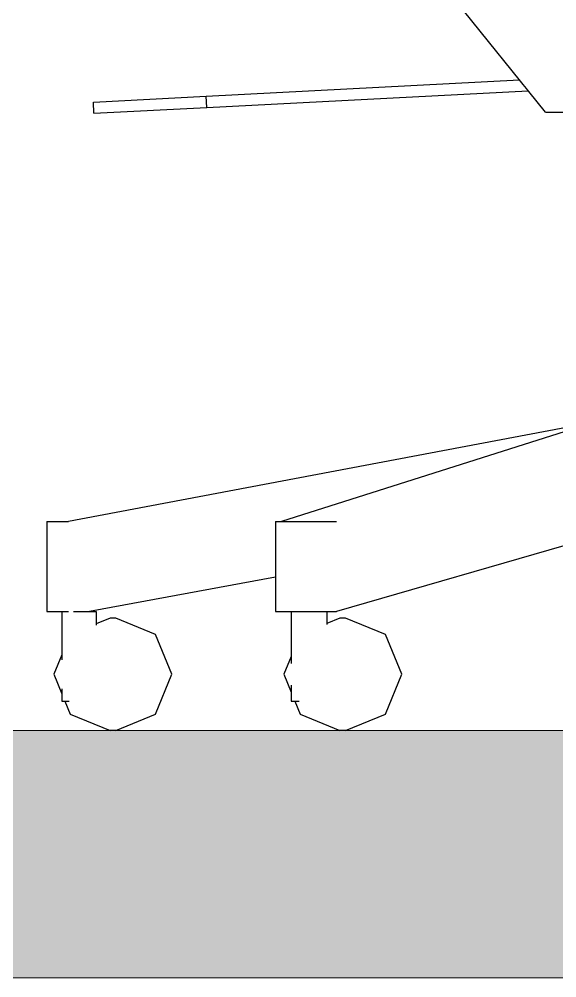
# Model space of a CAD drawing. Header units: millimetres. Extents: x 2336463 to 2579121, y 595385 to 778077.
# Drawn here: x 2526199.3 to 2526438.6, y 663476.2 to 663902.6 of the extents above; entities that cross this region are included whole.
import ezdxf

# ---------------------------------------------------------------- set-up
doc = ezdxf.new("R2010")
doc.units = ezdxf.units.MM
doc.header["$MEASUREMENT"] = 0
doc.linetypes.add('Wipeout_Contour', pattern=[1000, 0, -1000])
doc.layers.add('1 Планировка_Ном._пера__1', color=7, linetype='Continuous', lineweight=13)
doc.layers.add('Конструктив - Стены Несущие_Ном._пера__1', color=7, linetype='Continuous', lineweight=13)
doc.layers.add('Интерьер - Мебель', color=7, linetype='Continuous')
doc.layers.add('Интерьер - Мебель_Ном._пера__62', color=7, linetype='Continuous', lineweight=25, true_color=0xaaaaaa)

msp = doc.modelspace()

# ---------------------------------------------------------------- hatches: boundary and pattern name
at = {"layer": 'Конструктив - Стены Несущие_Ном._пера__1', "linetype": 'Continuous', "lineweight": 13}
h = msp.add_hatch(dxfattribs=at)
h.set_pattern_fill('AR_CONC', style=0, pattern_type=2)
h.set_pattern_definition([(50, (2086872.01, 585813.69), (-182.18467, 15.939086), [19.05, -209.55]), (355, (2086872.01, 585813.69), (-35.24342, 191.056845), [15.24, -167.640584]), (100.451445, (2086887.2, 585812.36), (146.94125, 175.11775), [16.19001, -178.090245]), (46.1842, (2086872.01, 585864.49), (-271.07904, 42.04233), [28.575, -314.325]), (96.63556, (2086894.6, 585860.98), (237.40413, 247.42612), [24.28502, -267.1356]), (351.18415, (2086872.01, 585864.49), (237.40413, 247.42612), [22.85997, -251.45973]), (21, (2086897.41, 585851.79), (-151.61439, 102.2652), [19.05, -209.55]), (326, (2086897.41, 585851.79), (61.80203, 184.18797), [15.24, -167.64]), (71.451445, (2086910.05, 585843.26), (213.41642, 81.92277), [16.19001, -178.08994]), (37.5, (2086872.015, 585813.686), (3.088603, 84.555039), [0, -165.608, 0, -170.18, 0, -168.275]), (7.5, (2086872.015, 585813.69), (66.819663, 100.180575), [0, -97.028, 0, -161.798, 0, -64.135]), (327.5, (2086815.37, 585813.686), (-135.590595, 5.728744), [0, -63.5, 0, -198.12, 0, -262.89]), (317.5, (2086789.97, 585813.69), (148.12918, 25.42649), [0, -82.55, 0, -131.572, 0, -186.69])])
h.paths.add_polyline_path([(2521493.96, 663476.17), (2527093.96, 663476.17), (2527093.96, 663586.17), (2521493.96, 663586.17)])

# ---------------------------------------------------------------- linework, layer by layer
at = {"layer": '1 Планировка_Ном._пера__1', "color": 7, "linetype": 'Continuous', "lineweight": 13}
msp.add_line((2527093.96, 663476.17), (2521493.96, 663476.17), dxfattribs=at)
at = {"layer": 'Конструктив - Стены Несущие_Ном._пера__1', "color": 7, "linetype": 'Continuous', "lineweight": 13, "flags": 128}
msp.add_lwpolyline([(2521493.96, 663476.17), (2527093.96, 663476.17), (2527093.96, 663586.17), (2521493.96, 663586.17)], close=True, dxfattribs=at)

# ---------------------------------------------------------------- wipeouts: each hides what was drawn before it
at = {"color": 254, "linetype": 'Wipeout_Contour', "lineweight": 0, "ltscale": 10449050.92033936}
msp.add_wipeout([(2526594.59, 663911.17), (2526393.33, 663911.17), (2526433.58, 663861.17), (2526554.34, 663861.17)], dxfattribs=at).dxf.layer = 'Интерьер - Мебель'
at = {"color": 254, "linetype": 'Wipeout_Contour', "lineweight": 0, "ltscale": 15672170.62721339}
msp.add_wipeout([(2526221.31, 663639.17), (2526313.43, 663656.56), (2526313.43, 663679.17), (2526316.12, 663679.17), (2526455.16, 663723.31), (2526221.31, 663679.17)], dxfattribs=at).dxf.layer = 'Интерьер - Мебель'
at = {"color": 254, "linetype": 'Wipeout_Contour', "lineweight": 0, "ltscale": 10447729.64523716}
msp.add_wipeout([(2526212.53, 663679.17), (2526211.62, 663679.17), (2526211.62, 663639.17), (2526212.53, 663639.17)], dxfattribs=at).dxf.layer = 'Интерьер - Мебель'
at = {"color": 254, "linetype": 'Wipeout_Contour', "lineweight": 0, "ltscale": 10447696.64498924}
msp.add_wipeout([(2526218.8, 663605.05), (2526218.32, 663604.67), (2526218.32, 663599.17), (2526218.8, 663599.17)], dxfattribs=at).dxf.layer = 'Интерьер - Мебель'
at = {"color": 254, "linetype": 'Wipeout_Contour', "lineweight": 0, "ltscale": 10448095.71465424}
msp.add_wipeout([(2526320.38, 663599.17), (2526323.6, 663599.17), (2526323.6, 663599.94), (2526320.38, 663606.31)], dxfattribs=at).dxf.layer = 'Интерьер - Мебель'

# ---------------------------------------------------------------- next in the draw order: linework, layer by layer
at = {"layer": 'Интерьер - Мебель_Ном._пера__62', "color": 253, "linetype": 'Continuous', "lineweight": 25, "true_color": 0xaaaaaa}
msp.add_line((2526433.58, 663861.17), (2526554.34, 663861.17), dxfattribs=at)

# ---------------------------------------------------------------- next in the draw order: wipeouts: each hides what was drawn before it
at = {"color": 254, "linetype": 'Wipeout_Contour', "lineweight": 0, "ltscale": 10448489.87034002}
msp.add_wipeout([(2526282.57, 663868.31), (2526282.83, 663863.32), (2526425.85, 663870.76), (2526421.98, 663875.57)], dxfattribs=at).dxf.layer = 'Интерьер - Мебель'
at = {"color": 254, "linetype": 'Wipeout_Contour', "lineweight": 0, "ltscale": 18285114.69882494}
msp.add_wipeout([(2526455.16, 663723.31), (2526316.12, 663679.17), (2526340.55, 663679.17), (2526493.96, 663723.31), (2526481.68, 663724.28), (2526472.61, 663723.88), (2526471.45, 663724.16)], dxfattribs=at).dxf.layer = 'Интерьер - Мебель'
at = {"color": 254, "linetype": 'Wipeout_Contour', "lineweight": 0, "ltscale": 10447940.43817829}
msp.add_wipeout([(2526221.31, 663639.17), (2526230.64, 663639.17), (2526313.43, 663654.44), (2526313.43, 663656.56)], dxfattribs=at).dxf.layer = 'Интерьер - Мебель'
at = {"color": 254, "linetype": 'Wipeout_Contour', "lineweight": 0, "ltscale": 7835775.49954842}
msp.add_wipeout([(2526218.8, 663605.05), (2526218.8, 663599.17), (2526221.51, 663599.17)], dxfattribs=at).dxf.layer = 'Интерьер - Мебель'
at = {"color": 254, "linetype": 'Wipeout_Contour', "lineweight": 0, "ltscale": 7836075.993871067}
msp.add_wipeout([(2526323.6, 663599.17), (2526323.94, 663599.17), (2526323.6, 663599.94)], dxfattribs=at).dxf.layer = 'Интерьер - Мебель'

# ---------------------------------------------------------------- next in the draw order: linework, layer by layer
at = {"layer": 'Интерьер - Мебель_Ном._пера__62', "color": 253, "linetype": 'Continuous', "lineweight": 25, "true_color": 0xaaaaaa}
msp.add_line((2526433.58, 663861.17), (2526393.33, 663911.17), dxfattribs=at)

# ---------------------------------------------------------------- next in the draw order: wipeouts: each hides what was drawn before it
at = {"color": 254, "linetype": 'Wipeout_Contour', "lineweight": 0, "ltscale": 10448114.4211592}
msp.add_wipeout([(2526232.59, 663860.7), (2526282.83, 663863.32), (2526282.57, 663868.31), (2526232.32, 663865.69)], dxfattribs=at).dxf.layer = 'Интерьер - Мебель'
at = {"color": 254, "linetype": 'Wipeout_Contour', "lineweight": 0, "ltscale": 10448545.87164112}
msp.add_wipeout([(2526340.55, 663639.17), (2526493.96, 663683.31), (2526493.96, 663723.31), (2526340.55, 663679.17)], dxfattribs=at).dxf.layer = 'Интерьер - Мебель'
at = {"color": 254, "linetype": 'Wipeout_Contour', "lineweight": 0, "ltscale": 10447748.39244623}
msp.add_wipeout([(2526212.53, 663679.17), (2526212.53, 663639.17), (2526221.31, 663639.17), (2526221.31, 663679.17)], dxfattribs=at).dxf.layer = 'Интерьер - Мебель'
at = {"color": 254, "linetype": 'Wipeout_Contour', "lineweight": 0, "ltscale": 10448133.43685145}
msp.add_wipeout([(2526313.43, 663679.17), (2526313.43, 663639.17), (2526319.46, 663639.17), (2526319.46, 663679.17)], dxfattribs=at).dxf.layer = 'Интерьер - Мебель'

# ---------------------------------------------------------------- next in the draw order: linework, layer by layer
at = {"layer": 'Интерьер - Мебель_Ном._пера__62', "color": 253, "linetype": 'Continuous', "lineweight": 25, "true_color": 0xaaaaaa}
for p, q in [((2526282.57, 663868.31), (2526421.98, 663875.57)), ((2526282.83, 663863.32), (2526425.85, 663870.76)), ((2526232.32, 663865.69), (2526282.57, 663868.31)), ((2526282.83, 663863.32), (2526282.57, 663868.31)), ((2526232.59, 663860.7), (2526232.32, 663865.69)), ((2526232.59, 663860.7), (2526282.83, 663863.32)), ((2526211.62, 663679.17), (2526212.53, 663679.17)), ((2526211.62, 663679.17), (2526211.62, 663639.17)), ((2526212.53, 663679.17), (2526221.31, 663679.17)), ((2526313.43, 663679.17), (2526313.43, 663639.17)), ((2526211.62, 663639.17), (2526212.53, 663639.17))]:
    msp.add_line(p, q, dxfattribs=at)

# ---------------------------------------------------------------- next in the draw order: wipeouts: each hides what was drawn before it
at = {"color": 254, "linetype": 'Wipeout_Contour', "lineweight": 0, "ltscale": 10448166.84471432}
msp.add_wipeout([(2526330.7, 663679.17), (2526319.46, 663679.17), (2526319.46, 663639.17), (2526330.7, 663639.17)], dxfattribs=at).dxf.layer = 'Интерьер - Мебель'
at = {"color": 254, "linetype": 'Wipeout_Contour', "lineweight": 0, "ltscale": 10447723.39886287}
msp.add_wipeout([(2526218.8, 663639.17), (2526218.32, 663639.17), (2526218.32, 663617.66), (2526218.8, 663617.28)], dxfattribs=at).dxf.layer = 'Интерьер - Мебель'

# ---------------------------------------------------------------- next in the draw order: linework, layer by layer
at = {"layer": 'Интерьер - Мебель_Ном._пера__62', "color": 253, "linetype": 'Continuous', "lineweight": 25, "true_color": 0xaaaaaa}
msp.add_line((2526313.43, 663679.17), (2526319.46, 663679.17), dxfattribs=at)

# ---------------------------------------------------------------- next in the draw order: wipeouts: each hides what was drawn before it
at = {"color": 254, "linetype": 'Wipeout_Contour', "lineweight": 0, "ltscale": 10448207.63072055}
msp.add_wipeout([(2526330.7, 663639.17), (2526340.55, 663639.17), (2526340.55, 663679.17), (2526330.7, 663679.17)], dxfattribs=at).dxf.layer = 'Интерьер - Мебель'
at = {"color": 254, "linetype": 'Wipeout_Contour', "lineweight": 0, "ltscale": 10447736.0004239}
msp.add_wipeout([(2526223.49, 663639.17), (2526218.8, 663639.17), (2526218.8, 663617.28), (2526223.49, 663627.46)], dxfattribs=at).dxf.layer = 'Интерьер - Мебель'
at = {"color": 254, "linetype": 'Wipeout_Contour', "lineweight": 0, "ltscale": 10448124.50616888}
msp.add_wipeout([(2526320.38, 663639.17), (2526320.38, 663616.02), (2526323.6, 663622.39), (2526323.6, 663639.17)], dxfattribs=at).dxf.layer = 'Интерьер - Мебель'

# ---------------------------------------------------------------- next in the draw order: linework, layer by layer
at = {"layer": 'Интерьер - Мебель_Ном._пера__62', "color": 253, "linetype": 'Continuous', "lineweight": 25, "true_color": 0xaaaaaa}
for p, q in [((2526471.45, 663726.39), (2526221.31, 663679.17)), ((2526463.77, 663726.04), (2526316.12, 663679.17)), ((2526493.96, 663683.31), (2526340.55, 663639.17)), ((2526319.46, 663679.17), (2526330.7, 663679.17)), ((2526330.7, 663679.17), (2526340.55, 663679.17)), ((2526212.53, 663639.17), (2526221.31, 663639.17)), ((2526313.43, 663639.17), (2526319.46, 663639.17))]:
    msp.add_line(p, q, dxfattribs=at)

# ---------------------------------------------------------------- next in the draw order: wipeouts: each hides what was drawn before it
at = {"color": 254, "linetype": 'Wipeout_Contour', "lineweight": 0, "ltscale": 13059697.03013613}
msp.add_wipeout([(2526229.63, 663639.17), (2526223.49, 663639.17), (2526223.49, 663627.46), (2526224.06, 663628.84), (2526229.63, 663631.14)], dxfattribs=at).dxf.layer = 'Интерьер - Мебель'
at = {"color": 254, "linetype": 'Wipeout_Contour', "lineweight": 0, "ltscale": 13060181.22398234}
msp.add_wipeout([(2526329.6, 663639.17), (2526323.6, 663639.17), (2526323.6, 663622.39), (2526326.38, 663628.84), (2526329.6, 663630.13)], dxfattribs=at).dxf.layer = 'Интерьер - Мебель'

# ---------------------------------------------------------------- next in the draw order: wipeouts: each hides what was drawn before it
at = {"color": 254, "linetype": 'Wipeout_Contour', "lineweight": 0, "ltscale": 10447781.43429798}
msp.add_wipeout([(2526229.63, 663631.14), (2526233.63, 663632.98), (2526233.63, 663639.17), (2526229.63, 663639.17)], dxfattribs=at).dxf.layer = 'Интерьер - Мебель'
at = {"color": 254, "linetype": 'Wipeout_Contour', "lineweight": 0, "ltscale": 10448170.20194539}
msp.add_wipeout([(2526329.6, 663639.17), (2526329.6, 663630.13), (2526334.85, 663632.42), (2526334.85, 663639.17)], dxfattribs=at).dxf.layer = 'Интерьер - Мебель'

# ---------------------------------------------------------------- next in the draw order: linework, layer by layer
at = {"layer": 'Интерьер - Мебель_Ном._пера__62', "color": 253, "linetype": 'Continuous', "lineweight": 25, "true_color": 0xaaaaaa}
for p, q in [((2526313.43, 663654.44), (2526230.64, 663639.17)), ((2526223.49, 663639.17), (2526229.63, 663639.17)), ((2526229.63, 663639.17), (2526233.63, 663639.17)), ((2526319.46, 663639.17), (2526330.7, 663639.17))]:
    msp.add_line(p, q, dxfattribs=at)

# ---------------------------------------------------------------- next in the draw order: wipeouts: each hides what was drawn before it
at = {"color": 254, "linetype": 'Wipeout_Contour', "lineweight": 0, "ltscale": 10447786.28221868}
msp.add_wipeout([(2526224.55, 663628.84), (2526226.99, 663626.72), (2526242.56, 663633.17), (2526242.25, 663636.17)], dxfattribs=at).dxf.layer = 'Интерьер - Мебель'
at = {"color": 254, "linetype": 'Wipeout_Contour', "lineweight": 0, "ltscale": 10448183.91104515}
msp.add_wipeout([(2526334.85, 663632.42), (2526336.29, 663633.26), (2526336.29, 663639.17), (2526334.85, 663639.17)], dxfattribs=at).dxf.layer = 'Интерьер - Мебель'

# ---------------------------------------------------------------- next in the draw order: linework, layer by layer
at = {"layer": 'Интерьер - Мебель_Ном._пера__62', "color": 253, "linetype": 'Continuous', "lineweight": 25, "true_color": 0xaaaaaa}
msp.add_line((2526330.7, 663639.17), (2526340.55, 663639.17), dxfattribs=at)

# ---------------------------------------------------------------- next in the draw order: wipeouts: each hides what was drawn before it
at = {"color": 254, "linetype": 'Wipeout_Contour', "lineweight": 0, "ltscale": 10448182.29085074}
msp.add_wipeout([(2526344.61, 663636.17), (2526326.91, 663628.84), (2526329.35, 663626.72), (2526344.92, 663633.17)], dxfattribs=at).dxf.layer = 'Интерьер - Мебель'
at = {"color": 254, "linetype": 'Wipeout_Contour', "lineweight": 0, "ltscale": 10447728.86378198}
msp.add_wipeout([(2526224.55, 663628.84), (2526217.22, 663611.17), (2526220.54, 663611.17), (2526226.99, 663626.72)], dxfattribs=at).dxf.layer = 'Интерьер - Мебель'

# ---------------------------------------------------------------- next in the draw order: wipeouts: each hides what was drawn before it
at = {"color": 254, "linetype": 'Wipeout_Contour', "lineweight": 0, "ltscale": 10448124.87274105}
msp.add_wipeout([(2526322.9, 663611.17), (2526329.35, 663626.72), (2526326.91, 663628.84), (2526319.59, 663611.17)], dxfattribs=at).dxf.layer = 'Интерьер - Мебель'
at = {"color": 254, "linetype": 'Wipeout_Contour', "lineweight": 0, "ltscale": 10447712.03729406}
msp.add_wipeout([(2526217.22, 663611.17), (2526224.55, 663593.49), (2526226.99, 663595.61), (2526220.54, 663611.17)], dxfattribs=at).dxf.layer = 'Интерьер - Мебель'

# ---------------------------------------------------------------- next in the draw order: wipeouts: each hides what was drawn before it
at = {"color": 254, "linetype": 'Wipeout_Contour', "lineweight": 0, "ltscale": 10448108.0468909}
msp.add_wipeout([(2526329.35, 663595.61), (2526322.9, 663611.17), (2526319.59, 663611.17), (2526326.91, 663593.49)], dxfattribs=at).dxf.layer = 'Интерьер - Мебель'
at = {"color": 254, "linetype": 'Wipeout_Contour', "lineweight": 0, "ltscale": 10447745.55969969}
msp.add_wipeout([(2526226.99, 663595.61), (2526224.55, 663593.49), (2526242.25, 663586.17), (2526242.56, 663589.17)], dxfattribs=at).dxf.layer = 'Интерьер - Мебель'

# ---------------------------------------------------------------- next in the draw order: wipeouts: each hides what was drawn before it
at = {"color": 254, "linetype": 'Wipeout_Contour', "lineweight": 0, "ltscale": 10447810.09824514}
msp.add_wipeout([(2526258.13, 663595.61), (2526242.56, 663589.17), (2526242.25, 663586.17), (2526259.94, 663593.49)], dxfattribs=at).dxf.layer = 'Интерьер - Мебель'
at = {"color": 254, "linetype": 'Wipeout_Contour', "lineweight": 0, "ltscale": 10448141.56987536}
msp.add_wipeout([(2526326.91, 663593.49), (2526344.61, 663586.17), (2526344.92, 663589.17), (2526329.35, 663595.61)], dxfattribs=at).dxf.layer = 'Интерьер - Мебель'

# ---------------------------------------------------------------- next in the draw order: wipeouts: each hides what was drawn before it
at = {"color": 254, "linetype": 'Wipeout_Contour', "lineweight": 0, "ltscale": 10447867.55466483}
msp.add_wipeout([(2526264.58, 663611.17), (2526258.13, 663595.61), (2526259.94, 663593.49), (2526267.27, 663611.17)], dxfattribs=at).dxf.layer = 'Интерьер - Мебель'
at = {"color": 254, "linetype": 'Wipeout_Contour', "lineweight": 0, "ltscale": 10448206.10858256}
msp.add_wipeout([(2526360.49, 663595.61), (2526344.92, 663589.17), (2526344.61, 663586.17), (2526362.3, 663593.49)], dxfattribs=at).dxf.layer = 'Интерьер - Мебель'

# ---------------------------------------------------------------- next in the draw order: wipeouts: each hides what was drawn before it
at = {"color": 254, "linetype": 'Wipeout_Contour', "lineweight": 0, "ltscale": 10447884.38094427}
msp.add_wipeout([(2526258.13, 663626.72), (2526264.58, 663611.17), (2526267.27, 663611.17), (2526259.94, 663628.84)], dxfattribs=at).dxf.layer = 'Интерьер - Мебель'
at = {"color": 254, "linetype": 'Wipeout_Contour', "lineweight": 0, "ltscale": 10448263.56466842}
msp.add_wipeout([(2526366.94, 663611.17), (2526360.49, 663595.61), (2526362.3, 663593.49), (2526369.63, 663611.17)], dxfattribs=at).dxf.layer = 'Интерьер - Мебель'

# ---------------------------------------------------------------- next in the draw order: wipeouts: each hides what was drawn before it
at = {"color": 254, "linetype": 'Wipeout_Contour', "lineweight": 0, "ltscale": 10447850.82055448}
msp.add_wipeout([(2526242.56, 663633.17), (2526258.13, 663626.72), (2526259.94, 663628.84), (2526242.25, 663636.17)], dxfattribs=at).dxf.layer = 'Интерьер - Мебель'
at = {"color": 254, "linetype": 'Wipeout_Contour', "lineweight": 0, "ltscale": 10448280.39031012}
msp.add_wipeout([(2526360.49, 663626.72), (2526366.94, 663611.17), (2526369.63, 663611.17), (2526362.3, 663628.84)], dxfattribs=at).dxf.layer = 'Интерьер - Мебель'

# ---------------------------------------------------------------- next in the draw order: wipeouts: each hides what was drawn before it
at = {"color": 254, "linetype": 'Wipeout_Contour', "lineweight": 0, "ltscale": 18283618.06603228}
msp.add_wipeout([(2526224.06, 663628.84), (2526224.55, 663628.84), (2526242.25, 663636.17), (2526239.73, 663636.17), (2526233.63, 663633.64), (2526233.63, 663632.98), (2526229.63, 663631.14)], dxfattribs=at).dxf.layer = 'Интерьер - Мебель'
at = {"color": 254, "linetype": 'Wipeout_Contour', "lineweight": 0, "ltscale": 10448246.82934844}
msp.add_wipeout([(2526344.92, 663633.17), (2526360.49, 663626.72), (2526362.3, 663628.84), (2526344.61, 663636.17)], dxfattribs=at).dxf.layer = 'Интерьер - Мебель'

# ---------------------------------------------------------------- next in the draw order: linework, layer by layer
at = {"layer": 'Интерьер - Мебель_Ном._пера__62', "color": 253, "linetype": 'Continuous', "lineweight": 25, "true_color": 0xaaaaaa}
msp.add_line((2526242.25, 663636.17), (2526239.73, 663636.17), dxfattribs=at)

# ---------------------------------------------------------------- next in the draw order: wipeouts: each hides what was drawn before it
at = {"color": 254, "linetype": 'Wipeout_Contour', "lineweight": 0, "ltscale": 20896353.59774137}
msp.add_wipeout([(2526329.6, 663630.13), (2526326.38, 663628.84), (2526326.91, 663628.84), (2526344.61, 663636.17), (2526342.09, 663636.17), (2526336.29, 663633.76), (2526336.29, 663633.26), (2526334.85, 663632.42)], dxfattribs=at).dxf.layer = 'Интерьер - Мебель'
at = {"color": 254, "linetype": 'Wipeout_Contour', "lineweight": 0, "ltscale": 20895440.89058447}
msp.add_wipeout([(2526214.71, 663611.17), (2526217.22, 663611.17), (2526224.55, 663628.84), (2526224.06, 663628.84), (2526223.49, 663627.46), (2526218.8, 663617.28), (2526218.32, 663617.66), (2526218.32, 663619.87)], dxfattribs=at).dxf.layer = 'Интерьер - Мебель'

# ---------------------------------------------------------------- next in the draw order: linework, layer by layer
at = {"layer": 'Интерьер - Мебель_Ном._пера__62', "color": 253, "linetype": 'Continuous', "lineweight": 25, "true_color": 0xaaaaaa}
for p, q in [((2526218.32, 663639.17), (2526218.32, 663617.66)), ((2526344.61, 663636.17), (2526342.09, 663636.17))]:
    msp.add_line(p, q, dxfattribs=at)

# ---------------------------------------------------------------- next in the draw order: wipeouts: each hides what was drawn before it
at = {"color": 254, "linetype": 'Wipeout_Contour', "lineweight": 0, "ltscale": 18284201.09216506}
msp.add_wipeout([(2526317.07, 663611.17), (2526319.59, 663611.17), (2526326.91, 663628.84), (2526326.38, 663628.84), (2526323.6, 663622.39), (2526320.38, 663616.02), (2526320.38, 663619.16)], dxfattribs=at).dxf.layer = 'Интерьер - Мебель'
at = {"color": 254, "linetype": 'Wipeout_Contour', "lineweight": 0, "ltscale": 23507325.90207344}
msp.add_wipeout([(2526214.71, 663611.17), (2526218.32, 663602.46), (2526218.32, 663604.67), (2526218.8, 663605.05), (2526221.51, 663599.17), (2526219.68, 663599.17), (2526222.04, 663593.49), (2526224.55, 663593.49), (2526217.22, 663611.17)], dxfattribs=at).dxf.layer = 'Интерьер - Мебель'

# ---------------------------------------------------------------- next in the draw order: linework, layer by layer
at = {"layer": 'Интерьер - Мебель_Ном._пера__62', "color": 253, "linetype": 'Continuous', "lineweight": 25, "true_color": 0xaaaaaa}
for p, q in [((2526320.38, 663639.17), (2526320.38, 663616.02)), ((2526218.32, 663619.87), (2526214.71, 663611.17)), ((2526214.71, 663611.17), (2526218.32, 663602.46)), ((2526218.32, 663604.67), (2526218.32, 663599.17))]:
    msp.add_line(p, q, dxfattribs=at)

# ---------------------------------------------------------------- next in the draw order: wipeouts: each hides what was drawn before it
at = {"color": 254, "linetype": 'Wipeout_Contour', "lineweight": 0, "ltscale": 23508217.84867397}
msp.add_wipeout([(2526317.07, 663611.17), (2526320.38, 663603.17), (2526320.38, 663606.31), (2526323.6, 663599.94), (2526323.94, 663599.17), (2526322.04, 663599.17), (2526324.4, 663593.49), (2526326.91, 663593.49), (2526319.59, 663611.17)], dxfattribs=at).dxf.layer = 'Интерьер - Мебель'
at = {"color": 254, "linetype": 'Wipeout_Contour', "lineweight": 0, "ltscale": 10447736.82023314}
msp.add_wipeout([(2526242.25, 663586.17), (2526224.55, 663593.49), (2526222.04, 663593.49), (2526239.73, 663586.17)], dxfattribs=at).dxf.layer = 'Интерьер - Мебель'

# ---------------------------------------------------------------- next in the draw order: linework, layer by layer
at = {"layer": 'Интерьер - Мебель_Ном._пера__62', "color": 253, "linetype": 'Continuous', "lineweight": 25, "true_color": 0xaaaaaa}
for p, q in [((2526320.38, 663619.16), (2526317.07, 663611.17)), ((2526317.07, 663611.17), (2526320.38, 663603.17)), ((2526320.38, 663606.31), (2526320.38, 663599.17)), ((2526242.25, 663586.17), (2526239.73, 663586.17))]:
    msp.add_line(p, q, dxfattribs=at)

# ---------------------------------------------------------------- next in the draw order: wipeouts: each hides what was drawn before it
at = {"color": 254, "linetype": 'Wipeout_Contour', "lineweight": 0, "ltscale": 20895597.62920327}
msp.add_wipeout([(2526226.99, 663626.72), (2526220.54, 663611.17), (2526226.99, 663595.61), (2526242.56, 663589.17), (2526258.13, 663595.61), (2526264.58, 663611.17), (2526258.13, 663626.72), (2526242.56, 663633.17)], dxfattribs=at).dxf.layer = 'Интерьер - Мебель'
at = {"color": 254, "linetype": 'Wipeout_Contour', "lineweight": 0, "ltscale": 10448132.83040887}
msp.add_wipeout([(2526324.4, 663593.49), (2526342.09, 663586.17), (2526344.61, 663586.17), (2526326.91, 663593.49)], dxfattribs=at).dxf.layer = 'Интерьер - Мебель'

# ---------------------------------------------------------------- next in the draw order: linework, layer by layer
at = {"layer": 'Интерьер - Мебель_Ном._пера__62', "color": 253, "linetype": 'Continuous', "lineweight": 25, "true_color": 0xaaaaaa}
for p, q in [((2526233.63, 663639.17), (2526233.63, 663632.98)), ((2526239.73, 663636.17), (2526233.63, 663633.64)), ((2526259.94, 663628.84), (2526242.25, 663636.17)), ((2526267.27, 663611.17), (2526259.94, 663628.84)), ((2526259.94, 663593.49), (2526267.27, 663611.17)), ((2526218.32, 663599.17), (2526218.8, 663599.17)), ((2526218.8, 663599.17), (2526221.51, 663599.17)), ((2526219.68, 663599.17), (2526222.04, 663593.49)), ((2526222.04, 663593.49), (2526239.73, 663586.17)), ((2526242.25, 663586.17), (2526259.94, 663593.49)), ((2526344.61, 663586.17), (2526342.09, 663586.17))]:
    msp.add_line(p, q, dxfattribs=at)

# ---------------------------------------------------------------- next in the draw order: wipeouts: each hides what was drawn before it
at = {"color": 254, "linetype": 'Wipeout_Contour', "lineweight": 0, "ltscale": 20896389.64819498}
msp.add_wipeout([(2526322.9, 663611.17), (2526329.35, 663595.61), (2526344.92, 663589.17), (2526360.49, 663595.61), (2526366.94, 663611.17), (2526360.49, 663626.72), (2526344.92, 663633.17), (2526329.35, 663626.72)], dxfattribs=at).dxf.layer = 'Интерьер - Мебель'

# ---------------------------------------------------------------- next in the draw order: linework, layer by layer
at = {"layer": 'Интерьер - Мебель_Ном._пера__62', "color": 253, "linetype": 'Continuous', "lineweight": 25, "true_color": 0xaaaaaa}
for p, q in [((2526336.29, 663639.17), (2526336.29, 663633.26)), ((2526342.09, 663636.17), (2526336.29, 663633.76)), ((2526362.3, 663628.84), (2526344.61, 663636.17)), ((2526369.63, 663611.17), (2526362.3, 663628.84)), ((2526362.3, 663593.49), (2526369.63, 663611.17)), ((2526320.38, 663599.17), (2526323.6, 663599.17)), ((2526322.04, 663599.17), (2526324.4, 663593.49)), ((2526323.6, 663599.17), (2526323.94, 663599.17)), ((2526324.4, 663593.49), (2526342.09, 663586.17)), ((2526344.61, 663586.17), (2526362.3, 663593.49))]:
    msp.add_line(p, q, dxfattribs=at)

doc.saveas('drawing.dxf')
